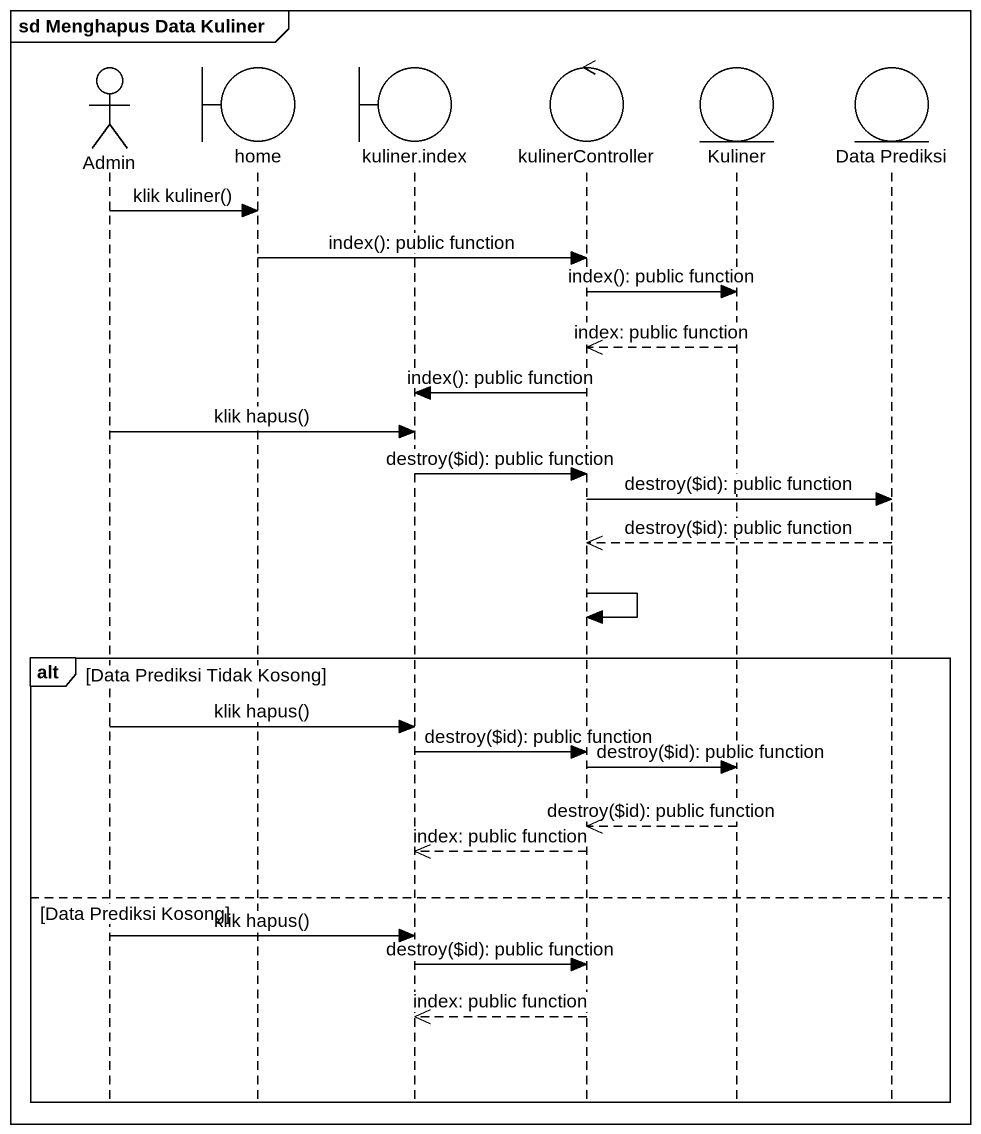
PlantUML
@startuml
mainframe sd Menghapus Data Kuliner
hide footbox
actor Admin
boundary home
boundary "kuliner.index" as kuliner_index
control kulinerController
entity Kuliner
entity "Data Prediksi" as Data_Prediksi

Admin -> home : klik kuliner()
home -> kulinerController : index(): public function
kulinerController -> Kuliner : index(): public function
Kuliner -->> kulinerController : index: public function
kulinerController -> kuliner_index : index(): public function
Admin -> kuliner_index : klik hapus()
kuliner_index -> kulinerController : destroy(~$id): public function
kulinerController -> Data_Prediksi : destroy(~$id): public function
Data_Prediksi -->> kulinerController : destroy(~$id): public function
kulinerController -> kulinerController
alt Data Prediksi Tidak Kosong
  Admin -> kuliner_index : klik hapus()
  kuliner_index -> kulinerController : destroy(~$id): public function
  kulinerController -> Kuliner : destroy(~$id): public function
  Kuliner -->> kulinerController : destroy(~$id): public function
  kulinerController -->> kuliner_index : index: public function
else Data Prediksi Kosong
  Admin -> kuliner_index : klik hapus()
  kuliner_index -> kulinerController : destroy(~$id): public function
  kulinerController -->> kuliner_index : index: public function
end
@enduml
